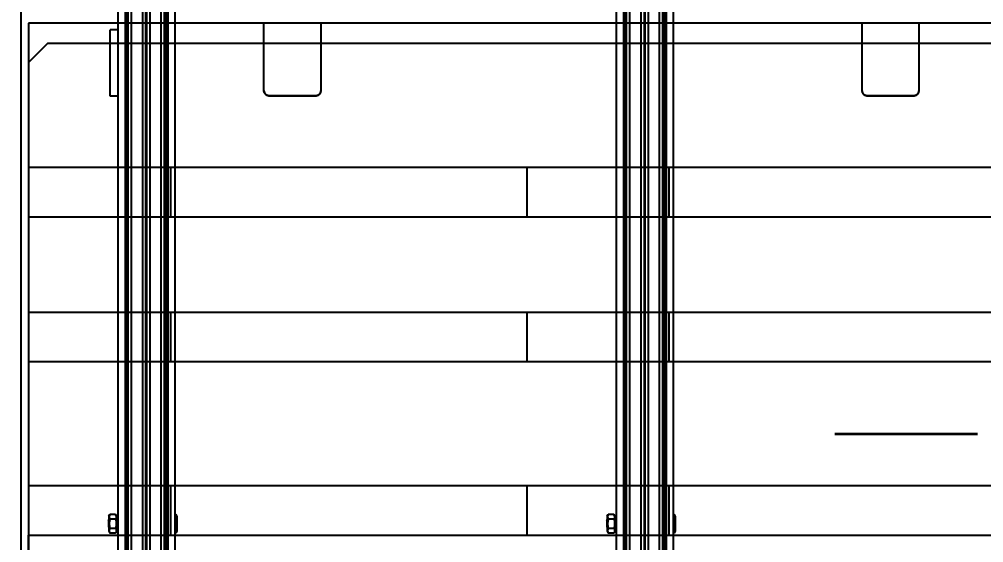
# Model space of a CAD drawing. Header units: millimetres. Extents: x -383313 to -161684, y -117025 to 99224.
# Drawn here: x -333002 to -331986, y 35758 to 36309 of the extents above; entities that cross this region are included whole.
import ezdxf

# ---------------------------------------------------------------- set-up
doc = ezdxf.new("R2010")
doc.units = ezdxf.units.MM
doc.header["$MEASUREMENT"] = 0
doc.layers.get('Defpoints').update_dxf_attribs({"color": 31})
for name, color, linetype in [('001__КОНСТРУКТИВ__размеры внутр.', 7, 'Continuous'), ('layer 1', 7, 'Continuous'), ('PV-10B1', 7, 'Continuous'), ('PV-3401', 7, 'Continuous')]:
    doc.layers.add(name, color=color, linetype=linetype)
doc.styles.add('PSTUDIO', font='arial.ttf')
doc.dimstyles.new('PS_TICK', dxfattribs={"dimscale": 100, "dimtxt": 2.5, "dimasz": 1, "dimexe": 2, "dimexo": 2, "dimgap": 1, "dimtad": 1, "dimdec": 0, "dimzin": 0, "dimdsep": 46, "dimtxsty": 'PSTUDIO', "dimblk": 'ARCHTICK', "dimcen": 2, "dimdle": 1.5, "dimse1": 1, "dimse2": 1, "dimadec": 0, "dimazin": 0, "dimtfac": 1, "dimtdec": 0, "dimtix": 1, "dimtmove": 1, "dimatfit": 3, "dimldrblk": 'ARCHTICK', "dimfxl": 1, "dimtolj": 1, "dimtzin": 0, "dimarcsym": 0})

# ---------------------------------------------------------------- blocks, each defined once
blk = doc.blocks.new('_ArchTick')
at = {"color": 0, "linetype": 'ByBlock', "const_width": 0.15}
blk.add_lwpolyline([(-0.5, -0.5), (0.5, 0.5)], dxfattribs=at)
blk = doc.blocks.new('*D245')
at = {"layer": '001__КОНСТРУКТИВ__размеры внутр.', "color": 0, "lineweight": -2, "ltscale": 100, "transparency": 16777216}
for p, q in [((-333441.8, 37873.6), (-333441.8, 35438.4)), ((-328427.4, 36876.8), (-328427.4, 35438.4)), ((-333591.8, 35638.4), (-328277.4, 35638.4))]:
    blk.add_line(p, q, dxfattribs=at)
at = {"layer": 'Defpoints', "color": 0, "ltscale": 100, "transparency": 16777216}
for p in [(-333441.8, 38073.6), (-328427.4, 37076.8), (-328427.4, 35638.4)]:
    blk.add_point(p, dxfattribs=at)
at = {"layer": '001__КОНСТРУКТИВ__размеры внутр.', "color": 0, "lineweight": -2, "ltscale": 100, "transparency": 16777216, "xscale": 100, "yscale": 100, "zscale": 100, "rotation": 180}
blk.add_blockref('_ArchTick', (-333441.8, 35638.4), dxfattribs=at)
at = {"layer": '001__КОНСТРУКТИВ__размеры внутр.', "color": 0, "lineweight": -2, "ltscale": 100, "transparency": 16777216, "xscale": 100, "yscale": 100, "zscale": 100}
blk.add_blockref('_ArchTick', (-328427.4, 35638.4), dxfattribs=at)
at = {"layer": '001__КОНСТРУКТИВ__размеры внутр.', "color": 0, "ltscale": 100, "transparency": 16777216, "insert": (-330934.6, 35866.1), "char_height": 250, "attachment_point": 5, "style": 'PSTUDIO'}
blk.add_mtext('\\A1;5014', dxfattribs=at)
blk = doc.blocks.new('A$C57BD607D')
at = {"layer": 'layer 1', "color": 5, "lineweight": 35}
blk.add_open_spline([(588.2, 470.6), (588.2, 470.6), (588.2, 320.3), (588.2, 320.3)], degree=3, dxfattribs=at)
blk = doc.blocks.new('паллета1')
at = {"color": 44}
for p, q in [((130, -600), (130, 600)), ((182.5, 600), (182.5, -600)), ((282.5, -600), (282.5, 600)), ((335, 600), (335, -600)), ((465, -600), (465, 600)), ((517.5, -600), (517.5, 600)), ((0, 580), (0, -580)), ((182.5, 75), (130, 75)), ((335, 75), (282.5, 75)), ((517.5, 75), (465, 75)), ((130, -75), (182.5, -75)), ((282.5, -75), (335, -75)), ((465, -75), (517.5, -75)), ((182.5, -450), (130, -450)), ((335, -450), (282.5, -450)), ((517.5, -450), (465, -450)), ((0, -580), (20, -600)), ((20, -600), (130, -600)), ((130, -600), (182.5, -600)), ((182.5, -600), (282.5, -600)), ((282.5, -600), (335, -600)), ((335, -600), (465, -600)), ((465, -600), (517.5, -600)), ((617.5, -600), (517.5, -600))]:
    blk.add_line(p, q, dxfattribs=at)
blk = doc.blocks.new('*U200')
at = {"layer": 'PV-3401'}
for p, q in [((-1658.6, 5357.6), (1031.4, 5357.6)), ((-871.6, 5359.6), (-873.4, 5358.6)), ((-873.4, 5357.6), (-873.4, 5358.6)), ((-871.6, 5359.6), (-855.6, 5359.6)), ((-868.5, 5357.6), (-868.5, 5358.6)), ((-858.7, 5357.6), (-858.7, 5358.6)), ((-855.6, 5359.6), (-853.8, 5358.6)), ((-853.8, 5357.6), (-853.8, 5358.6)), ((-1658.6, 5350.1), (1146.4, 5350.1)), ((1146.4, 5348.7), (-1658.6, 5348.7)), ((1146.4, 5346.7), (-1658.6, 5346.7)), ((1146.4, 5343.2), (-1658.6, 5343.2)), ((1146.4, 5331.5), (-1658.6, 5331.5)), ((1146.4, 5328), (-1658.6, 5328)), ((1146.4, 5327.2), (-1658.6, 5327.2)), ((1146.4, 5323.7), (-1658.6, 5323.7)), ((1146.4, 5312), (-1658.6, 5312)), ((1146.4, 5308.5), (-1658.6, 5308.5)), ((1146.4, 5306.5), (-1658.6, 5306.5)), ((-1658.6, 5305.1), (1146.4, 5305.1)), ((-1658.6, 5297.6), (1031.4, 5297.6)), ((-871.6, 5296.1), (-873.4, 5295.1)), ((-873.4, 5295.1), (-873.4, 5289.2)), ((-871.6, 5296.1), (-855.6, 5296.1)), ((-871.1, 5297.6), (-871.1, 5296.1)), ((-868.5, 5295.1), (-868.5, 5289.2)), ((-858.7, 5295.1), (-858.7, 5289.2)), ((-856.1, 5297.6), (-856.1, 5296.1)), ((-855.6, 5296.1), (-853.8, 5295.1)), ((-853.8, 5295.1), (-853.8, 5289.2)), ((-871.6, 5288.1), (-873.4, 5289.2)), ((-871.6, 5288.1), (-855.6, 5288.1)), ((-867, 5287.6), (-867.5, 5288.1)), ((-867, 5287.6), (-860.2, 5287.6)), ((-860.2, 5287.6), (-859.7, 5288.1)), ((-855.6, 5288.1), (-853.8, 5289.2)), ((-1658.6, 4832.6), (1031.4, 4832.6)), ((-871.6, 4834.6), (-873.4, 4833.6)), ((-873.4, 4832.6), (-873.4, 4833.6)), ((-871.6, 4834.6), (-855.6, 4834.6)), ((-868.5, 4832.6), (-868.5, 4833.6)), ((-858.7, 4832.6), (-858.7, 4833.6)), ((-855.6, 4834.6), (-853.8, 4833.6)), ((-853.8, 4832.6), (-853.8, 4833.6)), ((-1658.6, 4825.1), (1146.4, 4825.1)), ((1146.4, 4823.7), (-1658.6, 4823.7)), ((1146.4, 4821.7), (-1658.6, 4821.7)), ((1146.4, 4818.2), (-1658.6, 4818.2)), ((1146.4, 4806.5), (-1658.6, 4806.5)), ((1146.4, 4803), (-1658.6, 4803)), ((1146.4, 4802.2), (-1658.6, 4802.2)), ((1146.4, 4798.7), (-1658.6, 4798.7)), ((1146.4, 4787), (-1658.6, 4787)), ((1146.4, 4783.5), (-1658.6, 4783.5)), ((1146.4, 4781.5), (-1658.6, 4781.5)), ((-1658.6, 4780.1), (1146.4, 4780.1)), ((-1658.6, 4772.6), (1031.4, 4772.6)), ((-1383.6, 4772.6), (-1383.6, 4764.6)), ((-1313.6, 4772.6), (-1313.6, 4764.6)), ((-871.6, 4771.1), (-873.4, 4770.1)), ((-873.4, 4770.1), (-873.4, 4764.2)), ((-871.6, 4771.1), (-855.6, 4771.1)), ((-871.1, 4772.6), (-871.1, 4771.1)), ((-868.5, 4770.1), (-868.5, 4764.2)), ((-858.7, 4770.1), (-858.7, 4764.2)), ((-856.1, 4772.6), (-856.1, 4771.1)), ((-855.6, 4771.1), (-853.8, 4770.1)), ((-853.8, 4770.1), (-853.8, 4764.2)), ((-1313.6, 4764.6), (-1383.6, 4764.6)), ((-871.6, 4763.1), (-873.4, 4764.2)), ((-871.6, 4763.1), (-855.6, 4763.1)), ((-867, 4762.6), (-867.5, 4763.1)), ((-867, 4762.6), (-860.2, 4762.6)), ((-860.2, 4762.6), (-859.7, 4763.1)), ((-855.6, 4763.1), (-853.8, 4764.2))]:
    blk.add_line(p, q, dxfattribs=at)
for points in [[(-873.4, 5358.6), (-871, 5360), (-868.5, 5358.6)], [(-868.5, 5358.6), (-863.6, 5360), (-858.7, 5358.6)], [(-858.7, 5358.6), (-856.2, 5360), (-853.8, 5358.6)], [(-873.4, 5295.1), (-871, 5296.5), (-868.5, 5295.1)], [(-868.5, 5295.1), (-863.6, 5296.5), (-858.7, 5295.1)], [(-858.7, 5295.1), (-856.2, 5296.5), (-853.8, 5295.1)], [(-873.4, 5289.2), (-871, 5287.8), (-868.5, 5289.2)], [(-868.5, 5289.2), (-863.6, 5287.8), (-858.7, 5289.2)], [(-858.7, 5289.2), (-856.2, 5287.8), (-853.8, 5289.2)], [(-873.4, 4833.6), (-871, 4835), (-868.5, 4833.6)], [(-868.5, 4833.6), (-863.6, 4835), (-858.7, 4833.6)], [(-858.7, 4833.6), (-856.2, 4835), (-853.8, 4833.6)], [(-873.4, 4770.1), (-871, 4771.5), (-868.5, 4770.1)], [(-868.5, 4770.1), (-863.6, 4771.5), (-858.7, 4770.1)], [(-858.7, 4770.1), (-856.2, 4771.5), (-853.8, 4770.1)], [(-873.4, 4764.2), (-871, 4762.8), (-868.5, 4764.2)], [(-868.5, 4764.2), (-863.6, 4762.8), (-858.7, 4764.2)], [(-858.7, 4764.2), (-856.2, 4762.8), (-853.8, 4764.2)]]:
    blk.add_rational_spline(points, [1.22364575665, 1.41294441399, 1.22364575665], degree=2, dxfattribs=at)
blk = doc.blocks.new('A$C4af2c1f4')
at = {"ltscale": 100}
blk.add_line((0, 421.5), (0, -421.5), dxfattribs=at)
at = {"layer": 'PV-10B1'}
for p, q in [((-8, 620.8), (-8, -420.8)), ((1028.1, 421.5), (0, 421.5)), ((248, 350.2), (248, 421.5)), ((308, 421.5), (308, 350.2)), ((878, 350.2), (878, 421.5)), ((938, 421.5), (938, 350.2)), ((248, 350.2), (248, 350.2)), ((308, 350.2), (308, 350.2)), ((878, 350.2), (878, 350.2)), ((938, 350.2), (938, 350.2)), ((303, 345.2), (253, 345.2)), ((253, 345.2), (303, 345.2)), ((933, 345.2), (883, 345.2)), ((883, 345.2), (933, 345.2))]:
    blk.add_line(p, q, dxfattribs=at)
at = {"layer": 'PV-10B1', "extrusion": (0, 0, -1)}
for centre, major_axis, start_param, end_param in [((253, 350.2), (-5, 0), -1.570796, 0), ((303, 350.2), (5, 0), 0, 1.570796), ((883, 350.2), (-5, 0), -1.570796, 0), ((933, 350.2), (5, 0), 0, 1.570796)]:
    blk.add_ellipse(centre, major_axis=major_axis, ratio=0.999998, start_param=start_param, end_param=end_param, dxfattribs=at)
at = {"layer": 'PV-10B1'}
for centre, start_param, end_param in [((253, 350.2), -3.141593, -1.570796), ((303, 350.2), -1.570796, 0), ((883, 350.2), -3.141593, -1.570796), ((933, 350.2), -1.570796, 0)]:
    blk.add_ellipse(centre, major_axis=(5, 0), ratio=0.997976, start_param=start_param, end_param=end_param, dxfattribs=at)

msp = doc.modelspace()

# ---------------------------------------------------------------- block references
at = {"ltscale": 100}
msp.add_blockref('A$C4af2c1f4', (-332991.74767, 35882.97231), dxfattribs=at)
at = {"color": 0, "rotation": 269.9999999999999}
msp.add_blockref('A$C57BD607D', (-332462.70159, 36460.01354), dxfattribs=at)
at = {"color": 2, "rotation": 270}
msp.add_blockref('паллета1', (-332391.74767, 36282.97231), dxfattribs=at)
at = {"layer": 'PV-3401', "rotation": 270}
msp.add_blockref('*U200', (-337670.22725, 34914.05004), dxfattribs=at)

# ---------------------------------------------------------------- dimensions: what is measured, and where the dimension line sits
at = {"layer": '001__КОНСТРУКТИВ__размеры внутр.', "ltscale": 100}
dim = msp.add_linear_dim(base=(-328427.44202, 35638.42958), p1=(-333441.82159, 38073.62614), p2=(-328427.44202, 37076.75198), dimstyle='PS_TICK', override={"dimse1": 0, "dimse2": 0}, dxfattribs=at)
dim.commit()
dim.dimension.update_dxf_attribs({"geometry": '*D245', "text_midpoint": (-330934.63181, 35866.07282)})

doc.saveas('drawing.dxf')
